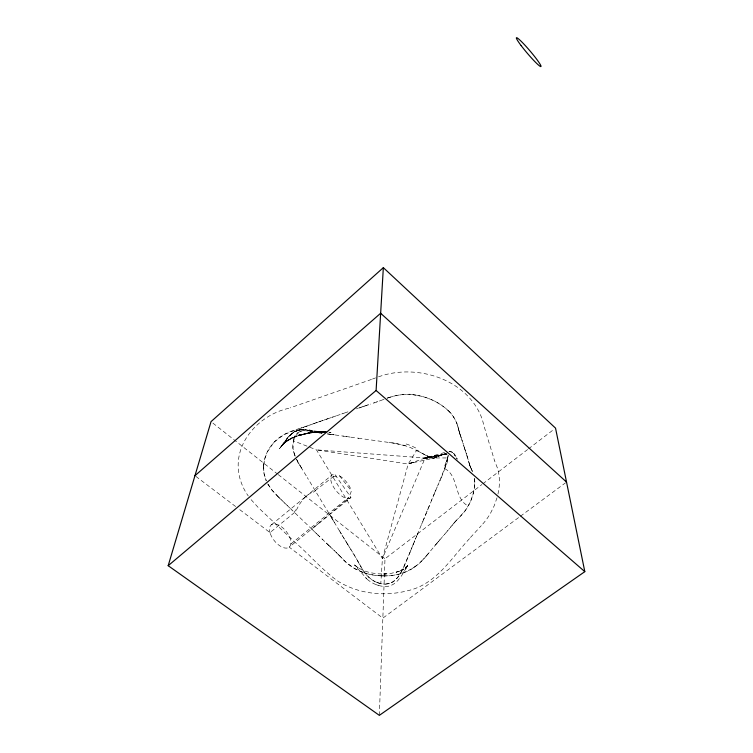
<?xml version="1.0" encoding="UTF-8"?>
<svg xmlns="http://www.w3.org/2000/svg" width="753" height="753" viewBox="0 0 753 753"><rect width="100%" height="100%" fill="white"/><g stroke="black" fill="none" stroke-linecap="round" stroke-linejoin="round"><path stroke-width="0.56" stroke-dasharray="3.77 2.82" d="M263.531 467.076L264.03 473.656M379.343 715.35L384.99 558.773L481.911 484.527M263.559 466.436L264.303 460.685M263.616 465.467L264.002 473.505L266.242 480.847L264.068 473.882M402.206 570.19L401.302 571.894A50.715 47.383 -44.2 0 1 400.38 573.579C396.633 580.535 389.019 586.003 380.792 583.603L382.42 558.566L408.182 464.055L416.588 450.416M263.654 464.94L264.811 458.596L267.07 452.468M448.176 455.443L447.677 458.031M448.204 455.301L447.404 459.302M447.649 458.201L445.211 467.284M497.968 494.072L499.032 487.963A72.966 59.318 -1.1 0 0 497.356 467.811L494.57 460.789M264.444 460.055C267.08 448.195 275.739 438.124 286.771 433.191A67.798 54.79 5.4 0 1 295.082 429.935L298.15 428.946M446.171 464.093L445.964 464.827M497.027 497.752L494.232 505.715L490.467 513.348A87.414 71.017 -0.2 0 1 481.261 525.698M445.917 464.978L438.961 482.908M445.127 467.538L444.759 468.648A33.527 10.344 -72.4 0 1 442.642 474.371M410.554 551.017L416.625 536.127M410.592 550.914L402.497 569.626M411.486 548.692L411.947 547.525M410.084 552.184C405.773 561.992 402.62 572.948 394.713 580.572M412.183 546.942L413.83 542.885M471.039 500.19L473.345 493.177L474.55 486.174A51.364 41.744 -0.9 0 0 474.682 482.24M428.589 507.513L429.511 505.254M431.365 500.717L432.288 498.458M442.416 474.927L441.955 476.028A77.521 24.905 -72.6 0 1 440.571 479.332M414.065 542.301L414.781 540.569M427.657 509.781L428.118 508.651M426.725 512.049L427.186 510.91M415.261 539.412L415.741 538.263M425.313 515.447L426.254 513.179M433.446 495.653L434.152 493.977M416.221 537.115L418.141 532.522M423.412 519.984L424.363 517.716M422.828 521.377L438.171 484.668M417.181 534.809L421.802 523.824M421.511 524.53L422.941 521.114M434.377 493.422L437.211 486.824M424.541 458.191L430.547 457.015L424.419 458.229L430.725 457.532L424.899 458.059L427.892 457.88L425.144 457.975L382.42 558.566L316.448 449.861L308.09 446.576M440.317 479.84L439.611 481.459M437.578 486.014L439.131 482.522M267.353 451.866L274.017 442.246M405.952 568.186L406.168 567.809C401.65 576.158 395.513 587.302 384.35 586.455C377.131 586.013 370.222 582.634 365.261 577.4L366.909 578.972L354.644 565.004C363.247 572.553 375.342 574.323 386.411 573.946L382.43 574.087L391.409 573.306L399.805 571.113L396.031 572.365L403.721 569.08L400.276 570.887L407.354 566.096L404.841 568.59L407.74 565.39L405.632 568.411L408.211 564.599L403.721 572.064M459.217 517.462L460.525 516.116A69.135 56.23 0.2 0 0 466.06 509.489L470.183 502.195A75.902 61.737 0.6 0 0 473.063 494.194L474.145 489.328A50.404 40.963 -1 0 0 474.352 478.202M315.159 490.608L332.901 476.96L334.68 474.183L350.936 497.413L350.192 497.921A66.038 39.589 62.8 0 1 346.766 499.823L329.475 514.261A24.105 4.462 -44.8 0 0 329.061 514.647L323.404 519.419M296.362 510.223C299.929 502.552 305.106 495.267 313.135 491.878M346.766 499.813L348.253 497.761L290.865 543.986M312.627 430.951C299.355 425.605 288.211 433.963 282.319 445.371L287.721 438.011L279.975 447.79L283.787 443.413L289.18 438.914L281.142 446.2L283.787 443.413L292.371 437.455L286.686 441.117L296.145 436.1L290.263 438.877L300.296 434.858L310.791 432.438L294.329 436.853L309.765 432.881L326.087 431.77L314.914 432.175L325.833 432.071L315.62 432.137L298.913 435.074L309.765 432.881L327.499 432.015M452.252 525.17L450.661 527.119M450.172 527.712L450.868 526.865M430.594 550.848L434.105 546.603M452.064 525.396L454.012 523.053M449.833 528.135L448.892 529.274M429.21 552.523L426.622 555.582M448.44 529.82L447.593 530.827M470.474 537.473L481.271 525.707M447.734 530.658L447.169 531.336M434.293 546.386L436.429 543.864M469.524 538.611C451.358 558.029 436.514 583.923 408.606 590.493C385.254 596.781 358.983 594.192 338.229 581.382C322.265 570.134 309.671 554.829 294.884 542.132L258.298 507.588L250.429 498.91M428.391 553.502L423.139 559.432M453.861 523.231L455.603 521.217M447.037 531.496L442.482 536.823M435.403 545.068L435.902 544.475M454.2 522.836L458.059 518.629M436.062 544.287L438.82 541.068M436.862 543.355L437.342 542.791M444.176 534.846L444.599 534.357M438.312 541.661L439.95 539.76M443.329 535.835L443.752 535.345M439.677 540.08L442.792 536.465M426.32 555.93C416.24 568.779 400.267 576.544 383.842 575.894M455.706 521.104L456.205 520.549A56.569 44.192 -5.2 0 1 457.165 519.532L457.56 519.137M288.352 437.098L291.769 433.568L289.312 436.006C293.736 430.236 301.473 428.401 308.316 430.283M289.773 435.582L293.538 432.222L288.776 436.58L279.391 448.722L285.519 441.38L281.716 445.851L287.072 440.176L283.373 443.799L292.371 437.455M423.045 559.535L422.527 560.081A65.944 52.098 2.1 0 1 415.204 566.604M460.431 516.21L464.874 511.071A59.063 47.928 -0.4 0 0 468.225 506.025A67.394 54.753 0.1 0 0 471.039 500.19M274.271 441.983L283.909 434.679L297.19 429.238M457.956 518.732L458.549 518.13M297.746 432.919C303.374 428.391 311.045 432.231 317.286 432.608M320.75 521.65L319.507 522.686M318.943 523.156L316.947 524.803M305.276 496.989L331.875 475.115M445.983 453.306L445.089 453.937L445.663 453.579A90.068 9.61 -76.1 0 0 446.087 453.25M271.4 524.794L307.036 495.54M294.536 512.52L269.998 532.597L238.503 508.717M315.422 526.046L289.199 547.149L382.844 618.147L519.438 516.963M313.888 527.279L350.145 498.072M482.842 483.821L527.58 449.55M528.512 448.835L553.671 429.568M520.379 516.266L565.597 482.777M415.167 566.567L411.392 569.033M409.783 463.481L414.677 461.871L410.216 463.33L433.681 458.172L436.881 456.657L433.483 458.219L430.904 457.758M286.686 441.117L296.08 436.119L290.206 438.914L300.089 434.914L310.283 432.486L294.122 436.947C304.673 433.06 315.912 431.441 327.122 432.006L313.606 432.344L324.515 431.836L314.792 432.175L298.395 435.253L308.918 433.013L319.347 432.006M436.872 456.713L433.681 458.172L431.638 458.003L409.886 447.282L402.648 444.844L392.962 443.018M445.051 453.955L447.178 454.097L443.141 454.36L437.493 456.525M441.747 454.934L436.74 456.751M440.872 455.236L441.362 455.01M440.552 455.377L438.481 456.205M440.298 455.49L437.267 456.591M441.07 455.226L444.035 454.228M441.183 455.17L445.014 454.059L431.968 457.005L445.004 454.04L443.141 454.407M442.425 454.69L444.901 454.059L431.431 457.137L444.929 454.012L444.11 454.219M435.46 457.193L436.175 456.911M434.462 457.862L433.653 458.182L436.928 456.695M372.528 379.032L375.596 377.874M371.53 379.418L290.121 407.862M384.049 399.306L377.827 401.584M380.246 400.728L379.39 401.038M409.641 463.537L414.366 461.815M425.144 457.975L408.182 464.055L316.448 449.861L425.144 457.975L447.696 457.946M435.987 456.996L436.552 456.807M313.615 423.694L305.718 426.49M313.455 423.751L318.839 421.849M310.076 424.956L308.09 425.661M314.123 423.506L314.641 423.327M315.667 422.96L317.785 422.217M307.591 425.84L304.786 426.81M387.193 398.149L389.245 397.452M377.648 401.65L376.575 402.027M318.331 422.019L320.947 421.115M319.554 421.595L324.468 419.901M346.681 412.258L347.98 411.816M387.136 398.168C396.257 394.845 406.196 393.471 415.816 395.033M342.813 413.604L346.945 412.173M356.376 408.888L357.835 408.38M341.74 413.971L342.973 413.548M376.764 401.961L370.316 404.145M358.494 408.154L359.558 407.787M322.011 420.748L323.235 420.325M336.629 415.741L341.787 413.962M359.077 407.957L360.631 407.42M324.11 420.023L326.924 419.054M332.506 417.153L336.798 415.675M360.32 407.524L361.694 407.053M361.562 407.1L362.814 406.676M326.209 419.299L328.157 418.63M331.461 417.51L333.09 416.946M362.767 406.686L364.057 406.244M327.263 418.941L331.857 417.369M363.85 406.319L365.309 405.82M373.883 402.949L374.429 402.761M304.927 426.763L301.115 428.024M364.923 405.952L370.542 404.069M366.005 405.585L366.579 405.396M378.533 376.839C416.738 362.786 469.015 379.484 482.504 420.155C485.977 433.813 490.627 447.188 494.542 460.714M367.709 405.02L368.283 404.822M303.092 427.384L303.704 427.177M301.859 427.779L298.075 428.965M444.882 454.031L433.05 456.704M288.794 408.286C259.314 414.799 233.091 442.802 239.012 474.409A72.448 58.866 6.4 0 0 248.274 495.982M444.647 452.497L423.694 458.492L436.354 455.179L424.419 458.229M389.696 583.396L385.301 584.055M299.346 429.85L293.689 432.09L299.346 429.85L304.344 429.747L301.36 429.681M444.176 454.21L446.633 454.05M448.948 451.358L451.687 451.809L453.767 453.4M449.136 451.329L452.807 452.553L455.942 456.563M384.557 575.885L385.988 575.866A45.792 35.975 1.1 0 0 411.514 569.164M383.39 575.885L383.974 575.894M383.531 575.885L382.797 575.876M382.919 575.885L380.161 575.781M382.213 575.866C367.633 575.687 352.941 570.153 342.973 559.281M315.742 431.601L326.934 432.241M321.013 431.798L316.251 431.61L325.833 432.071M324.214 432.034L313.832 431.215L322.585 431.846M328.826 432.25L331.028 432.363L328.957 432.25M410.762 394.487L411.656 394.544M379.54 575.744L371.135 574.652L364.038 572.798M325.814 432.166L315.978 431.3M324.063 432.043L307.365 430.208L312.693 430.961M412.107 394.581L421.972 396.342A59.562 49.5 0.5 0 1 445.287 408.051A44.945 37.546 -0.2 0 1 456.732 423.064A54.677 45.604 0.5 0 1 458.106 427.375L458.568 429.172M321.211 433.144L322.086 433.248M327.367 433.907L328.252 434.02M321.964 433.239L313.813 432.071M327.564 433.935L331.8 434.49M328.694 434.076L330.021 434.255M319.46 432.909L320.336 433.031M330.463 434.312L336.28 435.121M350.842 437.173L358.805 438.274M332.694 434.613L334.04 434.801M346.276 436.533L351.802 437.305M358.306 438.199L389.762 442.566M317.719 432.674L318.594 432.796M389.113 442.472L392.482 442.943M342.973 436.072L346.898 436.627M391.861 442.858L394.873 443.291M335.189 434.961L343.528 436.147M395.353 443.366L408.013 446.538M416.371 395.127C428.429 397.32 440.213 402.667 448.986 411.345M310.66 431.497C297.482 426 289.952 441.653 293.726 452.261M313.38 431.996L312.081 431.761M310.782 431.525L311.648 431.685M376.971 582.464L380.745 583.594A21.63 21.046 -70.5 0 0 385.301 584.112M380.792 583.603C373.761 582.22 367.85 577.513 363.991 571.621A52.606 50.357 62.9 0 1 363.087 570.294L358.597 562.538M444.759 468.648C458.963 475.717 453.73 498.674 468.225 506.025M376.255 584.723L378.787 585.523M363.445 572.6L354.71 568.619L346.672 562.792A78.472 62.358 0.1 0 1 343.867 560.166L342.163 558.453M307.045 446.162L293.444 440.825L293.002 448.684L295.195 456.412M376.679 582.351C363.417 576.854 359.294 561.945 351.773 550.97M427.742 456.327L424.551 454.643M419.167 451.753L421.002 452.732M422.217 453.381L423.977 454.332M195.884 476.404L237.572 508.011M212.873 423.092L277.302 473.882M278.224 474.606L384.99 558.773M355.35 565.578L358.136 567.847L354.644 565.004M330.529 547.083L329.259 545.887M330.068 546.65L333.645 550.001M329.353 545.981L319.526 536.56M333.325 549.709L334.407 550.725M334.134 550.471L337.673 553.86M328.957 545.605L325.155 541.981M281.283 499.776L279.052 497.648M282.093 500.547L285.133 503.465M281.236 499.728L282.121 500.576M278.365 496.98L279.523 498.1M312.09 529.378L289.66 507.823M336.111 552.354L336.742 552.956M284.643 502.995L288.578 506.778M311.62 528.926L315.366 532.531M316.109 533.256L318.359 535.43M287.185 505.432L292.013 510.092M314.641 531.834L316.279 533.416M322.133 539.073L322.886 539.797M317.907 534.988L319.865 536.889M278.676 497.281L272.012 490.165L267.757 483.906M278.186 496.801L272.228 490.429L267.71 483.821M337.052 553.257L339.179 555.366M338.577 554.763L340.817 557.041M339.471 555.667L340.384 556.599M342.323 558.613L341.194 557.436M340.714 556.938L341.382 557.634M454.323 454.163L453.607 453.297L457.175 459.001M332.911 476.988A23.456 23.042 53.8 0 1 339.471 475.783L351.387 490.834A24.011 23.588 43.3 0 1 348.215 497.742M347.406 543.92L350.089 548.259M349.467 547.243L357.176 560.025M347.067 543.374L344.733 539.572M350.766 549.342L351.435 550.424M348.027 544.927L339.462 530.846M343.415 537.388L344.074 538.48M300.861 466.945L307.375 477.713M332.252 518.864L307.262 477.534M342.088 535.214L342.747 536.305M332.487 519.25L335.301 523.919M340.121 531.938L341.429 534.122M301.624 468.215L297.106 460.394A47.241 36.003 65.6 0 1 296.475 459.302M331.075 516.916L332.911 519.947M339.518 530.931L334.219 522.13M300.532 466.399L299.572 464.78M298.932 463.697L299.252 464.243M357.336 560.307L358.437 562.256M297.699 461.504L296.597 459.386M470.832 467.895L469.834 465.439M471.002 468.253L471.529 469.383M471.293 468.884L470.531 467.246A19.352 15.888 -5.3 0 1 470.126 466.276L470.136 466.305M456.619 457.852L457.269 459.255M471.378 469.063L472.413 471.472M295.082 456.12L293.811 452.562M470.079 466.145L469.74 465.138M460.742 436.476L461.005 437.239M461.128 437.587L463.368 444.468M461.165 437.719L460.356 435.319M460.497 435.752L460.168 434.773M460.224 434.942L459.989 434.236M460.121 434.632L459.867 433.869M461.89 439.856L462.107 440.533M459.942 434.105L459.622 433.097M465.222 450.369L466.813 455.264M466.201 453.362L466.502 454.294M465.128 450.078L464.94 449.494M462.22 440.863L462.747 442.5M465.363 450.783L464.686 448.684M466.606 454.614L469.279 463.613M464.846 449.212L463.255 444.11M459.782 433.596L459.471 432.617M469.816 465.382L469.599 464.705M466.916 455.593L467.434 457.25M469.674 464.921L469.335 463.829M462.954 443.15L463.151 443.79M464.3 447.461L464.488 448.054M463.547 445.042L463.923 446.265M457.626 425.737L458.135 427.459M459.584 432.975L458.605 429.314M467.538 457.589L468.15 459.659M459.443 432.504L459.085 431.262M469.43 464.121L469.119 463.076M469.044 462.803L468.743 461.74M459.001 430.951L458.784 430.095M458.323 428.193L458.464 428.739M458.756 429.963L458.633 429.455M447.301 458.502A17.517 2.654 -73.9 0 1 446.698 461.062M293.369 440.778A23.117 16.011 69.4 0 1 293.726 439.507M416.701 449.993A23.983 3.473 27.2 0 1 418.932 451.141M406.112 443.959A23.174 7.125 29.1 0 1 417.266 448.788M447.649 460.299A22.468 5.177 -72.6 0 1 446.698 463.98M447.527 459.161A18.712 3.341 -73.2 0 1 447.178 460.62M447.009 460.77A20.491 3.85 -73.1 0 1 446.774 461.711M429.088 456.817A12.472 1.111 31 0 1 427.139 455.847M430.857 457.72A14.156 1.44 31.8 0 1 429.652 457.231M293.378 439.225A21.225 14.476 70.6 0 1 297.604 432.664M394.723 580.582A13.827 13.309 -48.3 0 1 389.715 583.453M295.816 509.819A6.561 3.407 -64.6 0 1 294.348 511.946M315.648 490.674A5.459 2.014 -27 0 1 313.239 492.161M350.936 497.413A14.693 6.768 51.1 0 1 334.727 488.866A14.693 6.768 51.1 0 1 334.68 474.183M339.481 475.811A14.693 6.768 51.1 0 1 351.387 490.834M471.5 469.392A51.251 41.631 -0.9 0 1 472.376 471.378M474.418 478.56A51.251 41.631 -0.9 0 1 474.842 482.231M298.706 463.848A79.103 62.499 66 0 1 297.463 461.645M445.776 462.502A24.708 5.111 -72.8 0 1 444.609 466.568M389.273 397.528A51.609 43.053 0.2 0 1 410.498 394.243M449.07 411.289A45.961 38.384 -0.1 0 1 457.617 425.746M283.655 443.564L282.366 444.995L286.131 440.872L283.655 443.564M298.96 429.954L303.732 429.699L298.96 429.954M427.892 457.88L425.021 458.012L427.939 457.928M455.057 455.179L454.379 454.191L455.057 455.179M270.365 533.764A14.288 7.549 51.2 0 0 288.785 547.45A14.288 7.549 51.2 0 0 281.566 526.855A14.288 7.549 51.2 0 0 270.365 533.764"/><path stroke-width="1.13" d="M168.183 565.691L376.105 390.487L383.343 267.654L555.535 428.137L584.817 571.649L379.343 715.35L168.183 565.691L211.038 421.633L383.343 267.654M194.952 475.708L380.651 313.257L566.538 482.071M376.105 390.487L584.817 571.649M521.142 45.613A18.947 1.788 49.6 0 0 540.936 66.565A18.947 1.788 49.6 0 0 523.975 44.173A18.947 1.788 49.6 0 0 521.142 45.613"/></g></svg>
